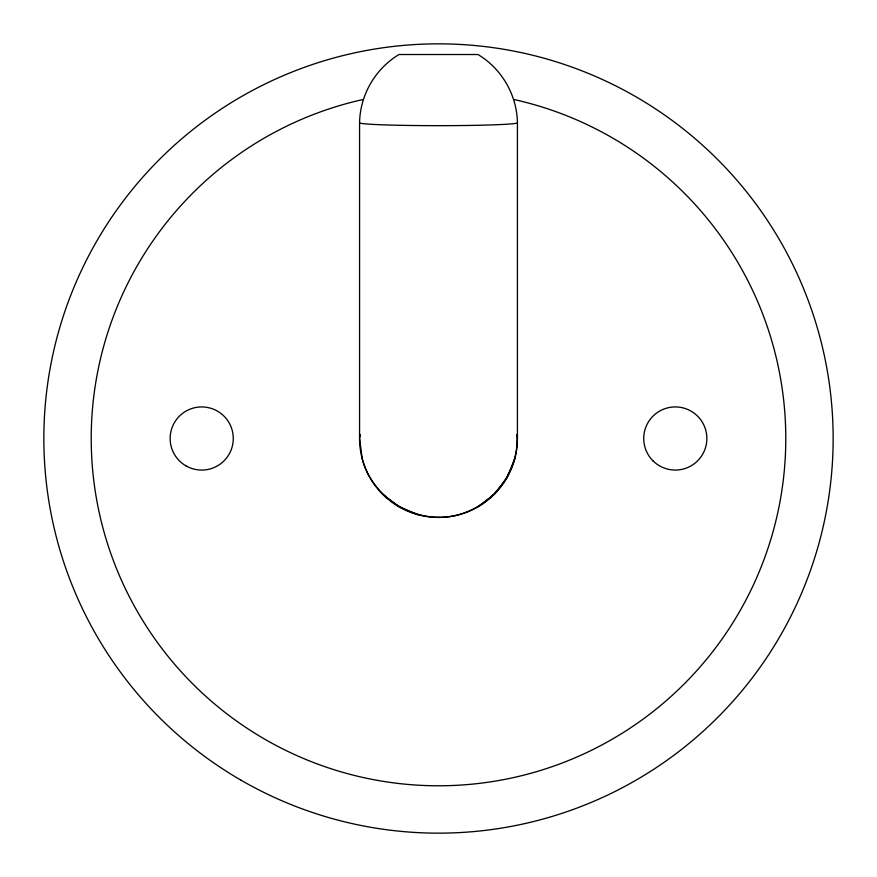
<?xml version="1.0" encoding="UTF-8"?>
<svg xmlns="http://www.w3.org/2000/svg" width="877" height="877" viewBox="0 0 877 877"><rect width="100%" height="100%" fill="white"/><g stroke="black" fill="none" stroke-linecap="round" stroke-linejoin="round"><path stroke-width="1.32" d="M359.57 436.976L359.57 122.78C360.041 95.023 375.203 68.79 399.013 54.517L477.987 54.517C501.797 68.79 516.959 95.023 517.43 122.78L517.43 436.976M360.074 434.674L359.57 438.5L362.256 458.923C372.966 499.747 418.197 526.047 458.923 514.635C493.565 505.196 519.622 470.763 516.926 434.674M514.744 458.923L506.851 477.91L494.31 494.233L477.965 506.763M382.69 494.31L399.035 506.763L418.077 514.744M438.5 517.32L438.5 517.43A78.93 78.93 0 0 0 517.331 434.652M514.108 99.539A347.292 347.292 0 0 1 725.761 633.665A347.292 347.292 0 0 1 151.239 633.665A347.292 347.292 0 0 1 362.892 99.539M438.5 517.43A78.93 78.93 0 0 1 359.669 434.652M517.408 122.78A78.908 2.883 0 0 1 438.5 125.663A78.908 2.883 0 0 1 359.592 122.78M241.175 780.278A394.65 394.65 0 0 0 833.15 438.5A394.65 394.65 0 0 0 241.175 96.722A394.65 394.65 0 0 0 241.175 780.278M185.924 465.84A31.572 31.572 0 0 0 233.282 438.5A31.572 31.572 0 0 0 185.924 411.16A31.572 31.572 0 0 0 185.924 465.84M652.97 460.82A31.572 31.572 0 0 0 705.788 446.667A31.572 31.572 0 0 0 667.123 408.002A31.572 31.572 0 0 0 652.97 460.82"/></g></svg>
